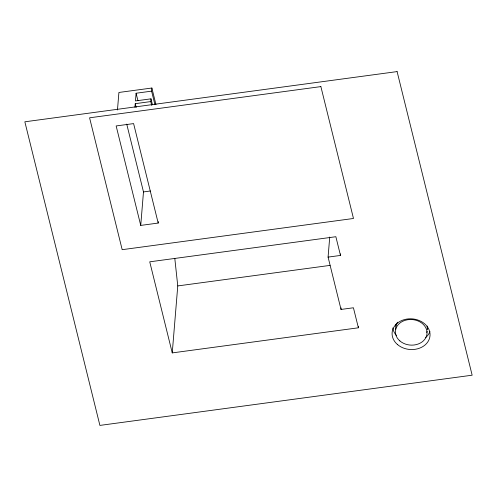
<?xml version="1.0" encoding="UTF-8"?>
<svg xmlns="http://www.w3.org/2000/svg" width="497" height="497" viewBox="0 0 497 497"><rect width="100%" height="100%" fill="white"/><g stroke="black" fill="none" stroke-linecap="round" stroke-linejoin="round"><path stroke-width="0.75" d="M117.466 109.967L118.907 92.461L151.865 88.019L155.965 104.594M134.935 107.34L135.24 103.674L150.746 101.581L150.976 98.835L135.464 100.928L136.097 93.237L151.604 91.144L151.865 88.019M158.307 221.594L158.189 223.06L140.738 225.408L143.49 191.923L126.729 124.107M358.505 326.262L358.38 327.796L172.254 352.901L177.764 285.93L174.789 258.31M358.38 327.796L353.429 307.773L341.023 309.445L328.082 257.104L329.728 237.05M328.082 257.104L340.488 255.433L340.619 253.892M341.023 309.445L341.147 307.904M143.49 191.923L150.392 190.991M177.764 285.93L330.045 265.386M340.488 255.433L335.86 236.715L149.74 261.82L172.254 352.901M151.604 91.144L154.958 104.705M150.976 98.835L152.467 104.861M150.746 101.581L151.678 105.345M136.097 93.237L137.961 100.773M135.24 103.674L136.172 107.439M158.189 223.06L133.6 123.598L116.149 125.946L140.738 225.408M429.936 331.487A19.01 15.357 4.7 0 1 425.463 337.712M396.432 335.469A19.01 15.357 4.7 0 1 392.816 327.964M395.861 326.088A15.842 12.798 4.7 0 1 396.097 324.087M427.439 326.063A15.842 12.798 4.7 0 1 427.265 329.399M427.109 331.263A15.842 12.798 4.7 0 1 426.743 332.555M395.767 329.287A15.842 12.798 4.7 0 1 397.55 322.199M427.053 326.585A15.842 12.798 4.7 0 1 427.345 329.262M397.097 71.593L24.85 121.802L99.903 425.407L472.15 375.198L397.097 71.593M320.876 86.602L89.584 117.801L122.181 249.68L353.479 218.481L320.876 86.602M397.426 344.489A19.01 15.357 4.7 0 0 429.327 338.929A19.01 15.357 4.7 0 0 406.453 319.136A19.01 15.357 4.7 0 0 397.426 344.489M399.855 340.911A15.842 12.798 4.7 0 0 426.438 336.276A15.842 12.798 4.7 0 0 407.378 319.788A15.842 12.798 4.7 0 0 399.855 340.911"/></g></svg>
